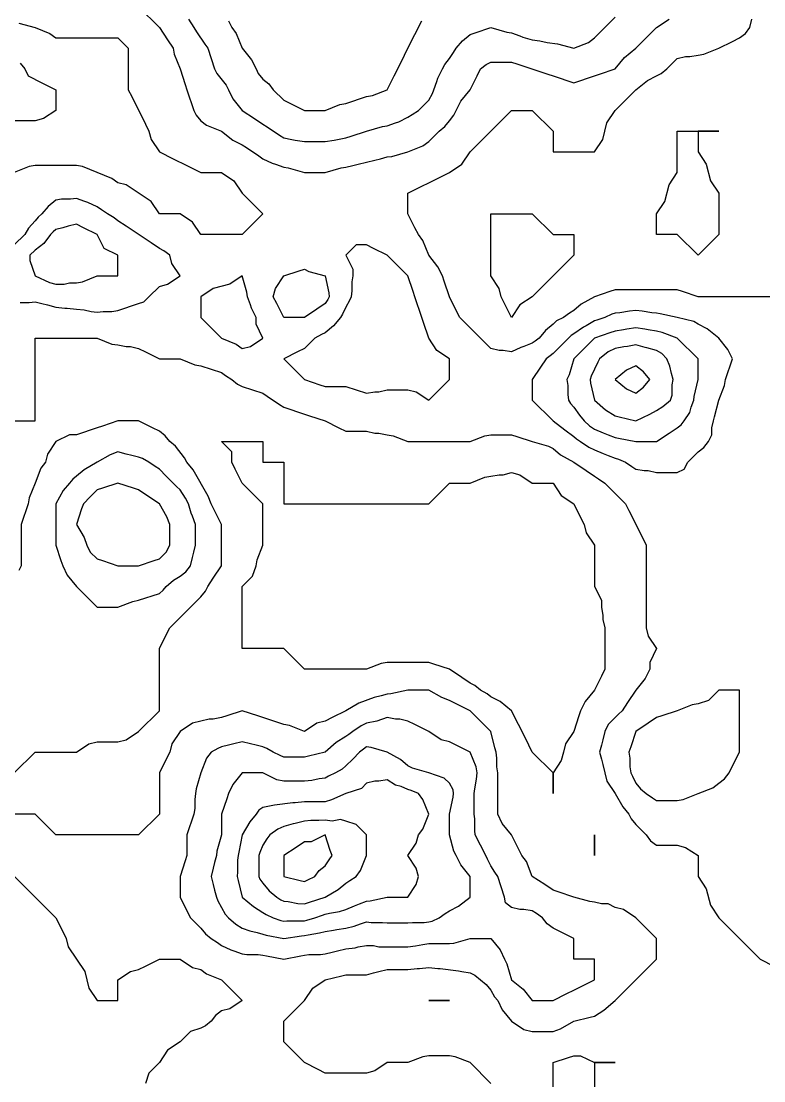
# Model space of a CAD drawing. Header units: inches. Extents: x 794995 to 811195, y 2485918 to 2508058.
# Drawn here: x 799505 to 800580, y 2494682 to 2496218 of the extents above; entities that cross this region are included whole.
import ezdxf

# ---------------------------------------------------------------- set-up
doc = ezdxf.new("R2010")
doc.units = ezdxf.units.IN
doc.header["$MEASUREMENT"] = 0
doc.layers.add('contour', color=7, linetype='Continuous')

msp = doc.modelspace()

# ---------------------------------------------------------------- linework, layer by layer
at = {"layer": 'contour'}
for points in [[(799675.2, 2496238.4), (799705.2, 2496208.4), (799717.2, 2496190.4), (799725.2, 2496178.4), (799726.6, 2496169.8), (799735.2, 2496148.4), (799742.7, 2496125.9), (799745.2, 2496118.4), (799755.2, 2496088.4), (799758.5, 2496081.7), (799765.2, 2496073.4), (799773.7, 2496066.9), (799795.2, 2496058.4), (799811.8, 2496045), (799825.2, 2496038.4), (799831.2, 2496034.4), (799849.2, 2496022.4), (799855.2, 2496018.4), (799868.5, 2496011.7), (799873.2, 2496010.4), (799885.2, 2496005.9), (799891.8, 2496005), (799915.2, 2495998.4), (799945.2, 2495998.4), (799968.5, 2496005), (799975.2, 2496005.9), (799985.2, 2496008.4), (799993.2, 2496010.4), (800017.2, 2496016.4), (800025.2, 2496018.4), (800035.2, 2496020.9), (800041.8, 2496021.7), (800065.2, 2496028.4), (800086.6, 2496036.9), (800095.2, 2496043.4), (800110.2, 2496058.4), (800118.5, 2496065), (800125.2, 2496073.4), (800131.8, 2496081.7), (800135.2, 2496088.4), (800141.8, 2496101.7), (800155.2, 2496118.4), (800165.2, 2496138.4), (800170.2, 2496148.4), (800178.5, 2496155), (800185.2, 2496158.4), (800215.2, 2496158.4), (800222.7, 2496155.9), (800267.7, 2496140.9), (800275.2, 2496138.4), (800305.2, 2496128.4), (800335.2, 2496138.4), (800342.7, 2496140.9), (800365.2, 2496148.4), (800378.5, 2496165), (800395.2, 2496178.4), (800425.2, 2496208.4), (800443.2, 2496220.4)], [(799501.8, 2496215), (799525.2, 2496208.4), (799546.6, 2496199.8), (799555.2, 2496193.4), (799645.2, 2496193.4), (799660.2, 2496178.4), (799660.2, 2496118.4), (799665.2, 2496108.4), (799685.2, 2496068.4), (799690.2, 2496058.4), (799693.2, 2496046.4), (799705.2, 2496028.4), (799725.2, 2496018.4), (799745.2, 2496008.4), (799765.2, 2495998.4), (799795.2, 2495998.4), (799813.2, 2495986.4), (799825.2, 2495968.4), (799855.2, 2495938.4), (799825.2, 2495908.4), (799765.2, 2495908.4), (799753.2, 2495926.4), (799735.2, 2495938.4), (799705.2, 2495938.4), (799693.2, 2495956.4), (799657.2, 2495980.4), (799645.2, 2495983.4), (799636.6, 2495989.8), (799593.7, 2496006.9), (799585.2, 2496008.4), (799525.2, 2496008.4), (799516.6, 2496006.9), (799495.2, 2495998.4)], [(799747.2, 2496220.4), (799755.2, 2496208.4), (799759.2, 2496202.4), (799771.2, 2496184.4), (799775.2, 2496178.4), (799785.2, 2496148.4), (799788.5, 2496141.7), (799801.8, 2496125), (799805.2, 2496118.4), (799811.8, 2496105), (799825.2, 2496088.4), (799843.2, 2496076.4), (799855.2, 2496068.4), (799861.2, 2496064.4), (799879.2, 2496052.4), (799885.2, 2496048.4), (799897.2, 2496046.4), (799901.8, 2496045), (799915.2, 2496043.4), (799945.2, 2496043.4), (799958.5, 2496045), (799963.2, 2496046.4), (799975.2, 2496048.4), (799982.7, 2496050.9), (800005.2, 2496058.4), (800028.5, 2496065), (800035.2, 2496065.9), (800047.2, 2496070.4), (800051.8, 2496071.7), (800065.2, 2496078.4), (800071.2, 2496082.4), (800080.2, 2496088.4), (800095.2, 2496103.4), (800100.6, 2496112.9), (800102.7, 2496118.4), (800107.2, 2496130.4), (800108.5, 2496135), (800115.2, 2496148.4), (800118.5, 2496155), (800125.2, 2496163.4), (800131.2, 2496172.4), (800135.2, 2496178.4), (800144.2, 2496189.3), (800155.2, 2496198.4), (800162.7, 2496200.9), (800185.2, 2496208.4), (800208.5, 2496201.7), (800215.2, 2496200.9), (800227.2, 2496196.4), (800231.3, 2496194.5), (800245.2, 2496190.4), (800256.1, 2496189.3), (800266.6, 2496186.9), (800281.8, 2496185), (800305.2, 2496178.4), (800326.6, 2496186.9), (800335.2, 2496193.4), (800350.2, 2496208.4), (800365.2, 2496223.4)], [(799805.2, 2496218.4), (799810.2, 2496208.4), (799816.6, 2496199.8), (799825.2, 2496178.4), (799838.5, 2496161.7), (799845.2, 2496148.4), (799848.5, 2496141.7), (799855.2, 2496133.4), (799863.7, 2496126.9), (799870.2, 2496118.4), (799885.2, 2496103.4), (799895.2, 2496098.4), (799915.2, 2496088.4), (799945.2, 2496088.4), (799966.6, 2496096.9), (799975.2, 2496098.4), (800005.2, 2496108.4), (800013.7, 2496109.8), (800035.2, 2496118.4), (800045.2, 2496138.4), (800055.2, 2496158.4), (800065.2, 2496178.4), (800075.2, 2496198.4), (800085.2, 2496218.4)], [(800605.2, 2495818.4), (800485.2, 2495818.4), (800462.7, 2495825.9), (800455.2, 2495828.4), (800365.2, 2495828.4), (800357.7, 2495825.9), (800335.2, 2495818.4), (800316.1, 2495807.5), (800305.2, 2495798.4), (800299.2, 2495794.4), (800290.2, 2495788.4), (800280.2, 2495783.4), (800275.2, 2495778.4), (800264.2, 2495769.3), (800255.2, 2495758.4), (800249.4, 2495754.1), (800245.2, 2495750.9), (800233.2, 2495746.4), (800228.5, 2495745), (800215.2, 2495738.4), (800203.2, 2495740.4), (800197.2, 2495740.4), (800185.2, 2495743.4), (800140.2, 2495788.4), (800135.2, 2495798.4), (800125.2, 2495818.4), (800117.7, 2495840.9), (800115.2, 2495848.4), (800108.5, 2495861.7), (800095.2, 2495878.4), (800086.6, 2495899.8), (800080.2, 2495908.4), (800075.2, 2495918.4), (800065.2, 2495938.4), (800065.2, 2495968.4), (800085.2, 2495978.4), (800095.2, 2495983.4), (800105.2, 2495988.4), (800125.2, 2495998.4), (800143.2, 2496010.4), (800155.2, 2496028.4), (800185.2, 2496058.4), (800215.2, 2496088.4), (800245.2, 2496088.4), (800275.2, 2496058.4), (800275.2, 2496028.4), (800335.2, 2496028.4), (800347.2, 2496046.4), (800353.2, 2496070.4), (800365.2, 2496088.4), (800395.2, 2496118.4), (800411.8, 2496131.7), (800425.2, 2496138.4), (800431.8, 2496141.7), (800440.2, 2496148.4), (800455.2, 2496163.4), (800467.2, 2496166.4), (800473.2, 2496166.4), (800485.2, 2496168.4), (800493.7, 2496169.8), (800515.2, 2496178.4), (800535.2, 2496188.4), (800545.2, 2496193.4), (800553.7, 2496199.8), (800560.2, 2496208.4), (800563.2, 2496220.4)], [(799503.7, 2496156.9), (799510.2, 2496148.4), (799515.2, 2496138.4), (799535.2, 2496128.4), (799555.2, 2496118.4), (799555.2, 2496088.4), (799537.2, 2496076.4), (799525.2, 2496073.4), (799375.2, 2496073.4)], [(799503.7, 2495809.8), (799516.6, 2495809.8), (799525.2, 2495810.9), (799535.2, 2495808.4), (799543.2, 2495806.4), (799555.2, 2495803.4), (799568.5, 2495801.7), (799571.8, 2495801.7), (799585.2, 2495800.4), (799596.1, 2495799.3), (799606.6, 2495796.9), (799615.2, 2495795.9), (799623.7, 2495796.9), (799636.6, 2495796.9), (799645.2, 2495798.4), (799675.2, 2495808.4), (799682.7, 2495810.9), (799690.2, 2495818.4), (799705.2, 2495833.4), (799717.2, 2495836.4), (799735.2, 2495848.4), (799723.2, 2495866.4), (799720.2, 2495878.4), (799711.8, 2495885), (799705.2, 2495888.4), (799693.2, 2495896.4), (799657.2, 2495920.4), (799645.2, 2495928.4), (799639.7, 2495932.9), (799630.2, 2495938.4), (799621.2, 2495944.4), (799615.2, 2495948.4), (799601.8, 2495955), (799597.2, 2495956.4), (799585.2, 2495960.9), (799576.6, 2495959.8), (799563.7, 2495959.8), (799555.2, 2495958.4), (799544.2, 2495949.3), (799535.2, 2495938.4), (799529.8, 2495933.7), (799525.2, 2495928.4), (799515.9, 2495917.6), (799510.2, 2495908.4), (799495.2, 2495893.4)], [(799495.2, 2495638.4), (799525.2, 2495638.4), (799525.2, 2495758.4), (799615.2, 2495758.4), (799636.6, 2495749.8), (799645.2, 2495748.4), (799657.2, 2495746.4), (799663.2, 2495746.4), (799675.2, 2495743.4), (799685.2, 2495738.4), (799705.2, 2495728.4), (799735.2, 2495728.4), (799756.6, 2495719.8), (799765.2, 2495718.4), (799795.2, 2495708.4), (799801.2, 2495704.4), (799810.2, 2495698.4), (799818.5, 2495691.7), (799825.2, 2495688.4), (799855.2, 2495678.4), (799861.2, 2495674.4), (799879.2, 2495662.4), (799885.2, 2495658.4), (799915.2, 2495648.4), (799922.7, 2495645.9), (799945.2, 2495638.4), (799965.2, 2495628.4), (799975.2, 2495623.4), (800005.2, 2495623.4), (800017.2, 2495620.4), (800023.2, 2495620.4), (800035.2, 2495618.4), (800043.7, 2495616.9), (800065.2, 2495608.4), (800155.2, 2495608.4), (800176.6, 2495616.9), (800185.2, 2495618.4), (800215.2, 2495618.4), (800222.7, 2495615.9), (800245.2, 2495608.4), (800268.5, 2495601.7), (800275.2, 2495598.4), (800286.1, 2495589.3), (800305.2, 2495578.4), (800323.2, 2495566.4), (800335.2, 2495558.4), (800341.2, 2495554.4), (800350.2, 2495548.4), (800380.2, 2495518.4), (800385.2, 2495508.4), (800405.2, 2495468.4), (800410.2, 2495458.4), (800410.2, 2495338.4), (800413.2, 2495326.4), (800425.2, 2495308.4), (800415.2, 2495288.4), (800415.2, 2495278.4), (800408.5, 2495265), (800395.2, 2495248.4), (800383.2, 2495230.4), (800375.2, 2495218.4), (800370.2, 2495213.4), (800365.2, 2495208.4), (800355.2, 2495198.4), (800350.2, 2495188.4), (800347.2, 2495176.4), (800345.2, 2495168.4), (800342.7, 2495158.4), (800345.2, 2495148.4), (800347.2, 2495140.4), (800353.2, 2495116.4), (800365.2, 2495098.4), (800376.1, 2495079.3), (800385.2, 2495068.4), (800388.5, 2495061.7), (800395.2, 2495053.4), (800410.2, 2495038.4), (800416.6, 2495029.8), (800425.2, 2495023.4), (800455.2, 2495023.4), (800467.2, 2495020.4), (800485.2, 2495008.4), (800485.2, 2494978.4), (800497.2, 2494960.4), (800503.2, 2494936.4), (800515.2, 2494918.4), (800575.2, 2494858.4), (800595.2, 2494848.4)], [(799495.2, 2495128.4), (799525.2, 2495158.4), (799585.2, 2495158.4), (799603.2, 2495170.4), (799615.2, 2495173.4), (799645.2, 2495173.4), (799657.2, 2495176.4), (799675.2, 2495188.4), (799705.2, 2495218.4), (799705.2, 2495308.4), (799715.2, 2495328.4), (799720.2, 2495338.4), (799735.2, 2495353.4), (799750.2, 2495368.4), (799765.2, 2495383.4), (799771.8, 2495391.7), (799775.2, 2495398.4), (799783.2, 2495410.4), (799795.2, 2495428.4), (799795.2, 2495488.4), (799785.2, 2495508.4), (799780.2, 2495518.4), (799776.1, 2495529.3), (799754.2, 2495567.5), (799745.2, 2495578.4), (799741.8, 2495585), (799728.5, 2495601.7), (799720.2, 2495608.4), (799713.7, 2495616.9), (799705.2, 2495623.4), (799695.2, 2495628.4), (799675.2, 2495638.4), (799645.2, 2495638.4), (799622.7, 2495630.9), (799615.2, 2495628.4), (799585.2, 2495618.4), (799575.2, 2495618.4), (799555.2, 2495608.4), (799543.2, 2495590.4), (799540.2, 2495578.4), (799533.7, 2495569.8), (799525.2, 2495548.4), (799516.6, 2495526.9), (799515.2, 2495518.4), (799505.2, 2495488.4), (799505.2, 2495428.4), (799501.8, 2495421.7)], [(800185.2, 2494678.4), (800155.2, 2494708.4), (800133.7, 2494716.9), (800125.2, 2494718.4), (800095.2, 2494718.4), (800086.6, 2494716.9), (800065.2, 2494708.4), (800035.2, 2494708.4), (800017.2, 2494696.4), (800005.2, 2494693.4), (799945.2, 2494693.4), (799935.2, 2494698.4), (799915.2, 2494708.4), (799885.2, 2494738.4), (799885.2, 2494768.4), (799915.2, 2494798.4), (799927.2, 2494816.4), (799945.2, 2494828.4), (799969.2, 2494834.4), (799975.2, 2494835.9), (800005.2, 2494835.9), (800015.2, 2494838.4), (800023.2, 2494840.4), (800035.2, 2494843.4), (800065.2, 2494843.4), (800078.5, 2494845), (800081.8, 2494845), (800095.2, 2494846.4), (800108.5, 2494845), (800111.8, 2494845), (800138.5, 2494841.7), (800143.2, 2494840.4), (800155.2, 2494838.4), (800161.8, 2494835), (800178.5, 2494821.7), (800185.2, 2494813.4), (800190.6, 2494803.8), (800195.2, 2494798.4), (800201.8, 2494785), (800215.2, 2494768.4), (800233.2, 2494756.4), (800245.2, 2494753.4), (800275.2, 2494753.4), (800286.1, 2494757.5), (800305.2, 2494768.4), (800329.2, 2494774.4), (800335.2, 2494775.9), (800349, 2494784.5), (800365.2, 2494798.4), (800395.2, 2494828.4), (800425.2, 2494858.4), (800425.2, 2494888.4), (800395.2, 2494918.4), (800377.2, 2494930.4), (800365.2, 2494933.4), (800355.2, 2494938.4), (800345.2, 2494938.4), (800335.2, 2494940.9), (800328.5, 2494941.7), (800305.2, 2494948.4), (800282.7, 2494955.9), (800275.2, 2494958.4), (800263.2, 2494966.4), (800245.2, 2494978.4), (800236.6, 2494999.8), (800230.2, 2495008.4), (800225.2, 2495018.4), (800215.2, 2495038.4), (800201.8, 2495055), (800195.2, 2495068.4), (800195.2, 2495128.4), (800193.7, 2495136.9), (800193.7, 2495149.8), (800192.7, 2495158.4), (800191.2, 2495164.4), (800185.2, 2495188.4), (800155.2, 2495218.4), (800135.2, 2495228.4), (800125.2, 2495233.4), (800114.2, 2495237.5), (800095.2, 2495248.4), (800065.2, 2495248.4), (800040.6, 2495242.9), (800035.2, 2495242.4), (800026.6, 2495239.8), (800016.1, 2495237.5), (799994.2, 2495229.3), (799975.2, 2495218.4), (799955.2, 2495208.4), (799945.2, 2495203.4), (799933.2, 2495200.4), (799915.2, 2495188.4), (799893.7, 2495196.9), (799885.2, 2495198.4), (799855.2, 2495208.4), (799847.7, 2495210.9), (799825.2, 2495218.4), (799802.7, 2495210.9), (799795.2, 2495208.4), (799783.2, 2495206.4), (799777.2, 2495206.4), (799753.2, 2495200.4), (799735.2, 2495188.4), (799723.2, 2495170.4), (799720.2, 2495158.4), (799715.2, 2495148.4), (799705.2, 2495128.4), (799705.2, 2495068.4), (799675.2, 2495038.4), (799555.2, 2495038.4), (799525.2, 2495068.4), (799495.2, 2495068.4)], [(799435.2, 2495038.4), (799555.2, 2494918.4), (799565.2, 2494898.4), (799570.2, 2494888.4), (799573.2, 2494876.4), (799597.2, 2494840.4), (799603.2, 2494816.4), (799615.2, 2494798.4), (799645.2, 2494798.4), (799645.2, 2494828.4), (799663.2, 2494840.4), (799675.2, 2494843.4), (799685.2, 2494848.4), (799705.2, 2494858.4), (799735.2, 2494858.4), (799753.2, 2494846.4), (799765.2, 2494843.4), (799773.7, 2494836.9), (799795.2, 2494828.4), (799825.2, 2494798.4), (799807.2, 2494786.4), (799795.2, 2494783.4), (799786.6, 2494776.9), (799780.2, 2494768.4), (799771.8, 2494761.7), (799765.2, 2494758.4), (799750.2, 2494753.4), (799735.2, 2494738.4), (799717.2, 2494726.4), (799705.2, 2494708.4), (799690.2, 2494693.4), (799685.2, 2494678.4)]]:
    msp.add_lwpolyline(points, dxfattribs=at)
for points in [[(800485.2, 2495878.4), (800455.2, 2495908.4), (800425.2, 2495908.4), (800425.2, 2495938.4), (800437.2, 2495956.4), (800443.2, 2495980.4), (800455.2, 2495998.4), (800455.2, 2496058.4), (800515.2, 2496058.4), (800485.2, 2496058.4), (800485.2, 2496028.4), (800497.2, 2496010.4), (800503.2, 2495986.4), (800515.2, 2495968.4), (800515.2, 2495908.4)], [(800215.2, 2495788.4), (800205.2, 2495808.4), (800200.2, 2495818.4), (800197.2, 2495830.4), (800185.2, 2495848.4), (800185.2, 2495938.4), (800245.2, 2495938.4), (800275.2, 2495908.4), (800305.2, 2495908.4), (800305.2, 2495878.4), (800275.2, 2495848.4), (800245.2, 2495818.4), (800227.2, 2495806.4)], [(799585.2, 2495838.4), (799593.7, 2495839.8), (799615.2, 2495848.4), (799645.2, 2495848.4), (799645.2, 2495878.4), (799625.2, 2495888.4), (799615.2, 2495908.4), (799595.2, 2495918.4), (799585.2, 2495923.4), (799573.2, 2495920.4), (799565.2, 2495918.4), (799555.2, 2495915.9), (799551.2, 2495912.4), (799547.7, 2495908.4), (799538, 2495895.5), (799525.2, 2495885.9), (799517.7, 2495878.4), (799517.7, 2495870.9), (799525.2, 2495848.4), (799545.9, 2495839.1), (799555.2, 2495836.4), (799567.2, 2495836.4), (799575.2, 2495838.4)], [(800095.2, 2495668.4), (800125.2, 2495698.4), (800125.2, 2495728.4), (800107.2, 2495740.4), (800095.2, 2495758.4), (800087.7, 2495780.9), (800085.2, 2495788.4), (800075.2, 2495818.4), (800072.7, 2495825.9), (800065.2, 2495848.4), (800035.2, 2495878.4), (800015.2, 2495888.4), (800005.2, 2495893.4), (799990.2, 2495893.4), (799975.2, 2495878.4), (799985.2, 2495858.4), (799985.2, 2495848.4), (799983.7, 2495839.8), (799983.7, 2495826.9), (799982.7, 2495818.4), (799980.6, 2495812.9), (799975.2, 2495803.4), (799970.5, 2495793), (799967.7, 2495788.4), (799957.2, 2495776.4), (799945.2, 2495765.9), (799940.2, 2495763.4), (799930.2, 2495758.4), (799915.2, 2495743.4), (799905.2, 2495738.4), (799885.2, 2495728.4), (799915.2, 2495698.4), (799937.7, 2495690.9), (799945.2, 2495688.4), (799975.2, 2495688.4), (800005.2, 2495678.4), (800017.2, 2495680.4), (800023.2, 2495680.4), (800035.2, 2495683.4), (800065.2, 2495683.4), (800077.2, 2495680.4)], [(799915.2, 2495788.4), (799885.2, 2495788.4), (799875.2, 2495808.4), (799870.2, 2495818.4), (799873.2, 2495830.4), (799885.2, 2495848.4), (799907.7, 2495855.9), (799915.2, 2495858.4), (799921.8, 2495855), (799945.2, 2495848.4), (799950.6, 2495823.8), (799951.2, 2495818.4), (799949.2, 2495814.4), (799945.2, 2495808.4), (799933.2, 2495800.4)], [(799825.2, 2495743.4), (799837.2, 2495746.4), (799855.2, 2495758.4), (799845.2, 2495778.4), (799845.2, 2495788.4), (799838.5, 2495801.7), (799837.2, 2495806.4), (799832.7, 2495818.4), (799831.8, 2495825), (799825.2, 2495848.4), (799807.2, 2495836.4), (799783.2, 2495830.4), (799765.2, 2495818.4), (799765.2, 2495788.4), (799795.2, 2495758.4), (799816.6, 2495749.8)], [(800455.2, 2495563.4), (800465.2, 2495568.4), (800470.2, 2495578.4), (800485.2, 2495593.4), (800493.7, 2495599.8), (800500.2, 2495608.4), (800505.2, 2495618.4), (800505.2, 2495628.4), (800507.7, 2495638.4), (800509.2, 2495644.4), (800515.2, 2495668.4), (800523.7, 2495689.8), (800525.2, 2495698.4), (800535.2, 2495728.4), (800528.5, 2495741.7), (800515.2, 2495758.4), (800498.5, 2495771.7), (800485.2, 2495778.4), (800479.2, 2495782.4), (800455.2, 2495788.4), (800430.6, 2495793.8), (800425.2, 2495794.4), (800418.5, 2495795), (800404.4, 2495797.6), (800395.2, 2495798.4), (800385.9, 2495797.6), (800371.8, 2495795), (800365.2, 2495794.4), (800360.5, 2495793), (800350.2, 2495788.4), (800338.9, 2495784.6), (800335.2, 2495783.4), (800323.2, 2495776.4), (800319.3, 2495774.2), (800305.2, 2495764.4), (800301.4, 2495762.1), (800297.7, 2495758.4), (800275.2, 2495735.9), (800270.9, 2495732.6), (800265.2, 2495728.4), (800257.2, 2495716.4), (800245.2, 2495698.4), (800245.2, 2495668.4), (800275.2, 2495638.4), (800292.3, 2495625.5), (800305.2, 2495615.9), (800309.2, 2495612.4), (800315.2, 2495608.4), (800327.2, 2495600.4), (800335.2, 2495596.4), (800348, 2495591.2), (800355.2, 2495588.4), (800365.2, 2495584.4), (800369.8, 2495583), (800380.2, 2495578.4), (800389.2, 2495572.4), (800395.2, 2495568.4), (800407.2, 2495566.4), (800413.2, 2495566.4), (800425.2, 2495563.4)], [(800455.2, 2495628.4), (800460.6, 2495632.9), (800465.2, 2495638.4), (800473.2, 2495650.4), (800475.2, 2495658.4), (800479.2, 2495668.4), (800479.7, 2495673.8), (800485.2, 2495698.4), (800485.2, 2495728.4), (800455.2, 2495758.4), (800433.2, 2495766.4), (800425.2, 2495768.4), (800413.2, 2495770.4), (800408, 2495771.2), (800395.2, 2495773.4), (800382.3, 2495771.2), (800377.2, 2495770.4), (800365.2, 2495768.4), (800357.7, 2495765.9), (800335.2, 2495758.4), (800305.2, 2495728.4), (800298.5, 2495705), (800295.2, 2495698.4), (800296.6, 2495689.8), (800296.6, 2495676.9), (800297.7, 2495668.4), (800300.5, 2495663.7), (800305.2, 2495658.4), (800313.7, 2495646.9), (800320.2, 2495638.4), (800328.1, 2495631.3), (800335.2, 2495626.4), (800348, 2495621.2), (800355.2, 2495618.4), (800365.2, 2495614.4), (800370.2, 2495613.4), (800395.2, 2495608.4), (800425.2, 2495608.4), (800443.2, 2495620.4)], [(800425.2, 2495653.4), (800434.4, 2495659.1), (800445.2, 2495668.4), (800447.7, 2495675.9), (800447.7, 2495690.9), (800449.2, 2495698.4), (800446.6, 2495706.9), (800444.2, 2495717.5), (800440.2, 2495728.4), (800432.7, 2495735.9), (800425.2, 2495740.4), (800411.3, 2495744.5), (800408.5, 2495745), (800395.2, 2495748.4), (800383.2, 2495746.4), (800378, 2495745.5), (800365.2, 2495743.4), (800355.2, 2495738.4), (800342.7, 2495728.4), (800340.2, 2495723.4), (800335.2, 2495713.4), (800330.5, 2495703), (800329.2, 2495698.4), (800329.7, 2495692.9), (800335.2, 2495668.4), (800351.3, 2495654.5), (800365.2, 2495645.9), (800371.2, 2495644.4), (800395.2, 2495638.4), (800415.2, 2495648.4)], [(800395.2, 2495678.4), (800406.1, 2495687.5), (800415.2, 2495698.4), (800406.1, 2495709.3), (800395.2, 2495718.4), (800381.8, 2495711.7), (800365.2, 2495698.4), (800381.8, 2495685)], [(800275.2, 2495098.4), (800275.2, 2495128.4), (800245.2, 2495158.4), (800235.2, 2495178.4), (800225.2, 2495198.4), (800215.2, 2495218.4), (800198.5, 2495231.7), (800185.2, 2495238.4), (800179.7, 2495242.9), (800170.2, 2495248.4), (800161.8, 2495255), (800155.2, 2495258.4), (800143.2, 2495266.4), (800125.2, 2495278.4), (800102.7, 2495285.9), (800095.2, 2495288.4), (800035.2, 2495288.4), (800026.6, 2495286.9), (800005.2, 2495278.4), (799915.2, 2495278.4), (799885.2, 2495308.4), (799825.2, 2495308.4), (799825.2, 2495398.4), (799840.2, 2495413.4), (799845.2, 2495428.4), (799846.6, 2495436.9), (799855.2, 2495458.4), (799855.2, 2495518.4), (799825.2, 2495548.4), (799815.2, 2495568.4), (799810.2, 2495578.4), (799810.2, 2495593.4), (799795.2, 2495608.4), (799855.2, 2495608.4), (799855.2, 2495578.4), (799885.2, 2495578.4), (799885.2, 2495518.4), (800095.2, 2495518.4), (800125.2, 2495548.4), (800155.2, 2495548.4), (800176.6, 2495556.9), (800185.2, 2495558.4), (800197.2, 2495560.4), (800203.2, 2495560.4), (800215.2, 2495563.4), (800227.2, 2495560.4), (800245.2, 2495548.4), (800275.2, 2495548.4), (800287.2, 2495530.4), (800305.2, 2495518.4), (800315.2, 2495498.4), (800320.2, 2495488.4), (800323.2, 2495476.4), (800335.2, 2495458.4), (800335.2, 2495398.4), (800345.2, 2495378.4), (800345.2, 2495368.4), (800347.2, 2495356.4), (800347.2, 2495350.4), (800350.2, 2495338.4), (800350.2, 2495278.4), (800345.2, 2495268.4), (800335.2, 2495248.4), (800321.8, 2495231.7), (800315.2, 2495218.4), (800312.7, 2495210.9), (800305.2, 2495188.4), (800293.2, 2495170.4), (800290.2, 2495158.4), (800287.2, 2495146.4), (800275.2, 2495128.4)], [(799705.2, 2495388.4), (799710.6, 2495392.9), (799715.2, 2495398.4), (799725.9, 2495407.6), (799735.2, 2495413.4), (799743.7, 2495419.8), (799750.2, 2495428.4), (799753.2, 2495440.4), (799755.2, 2495448.4), (799757.7, 2495458.4), (799757.7, 2495488.4), (799753.2, 2495500.4), (799751.3, 2495504.5), (799747.2, 2495518.4), (799743.2, 2495526.4), (799735.2, 2495538.4), (799730.2, 2495543.4), (799725.2, 2495548.4), (799715.2, 2495558.4), (799705.2, 2495568.4), (799699.2, 2495572.4), (799690.2, 2495578.4), (799680.6, 2495583.8), (799675.2, 2495585.9), (799665.2, 2495588.4), (799657.2, 2495590.4), (799645.2, 2495593.4), (799634.2, 2495589.3), (799615.2, 2495578.4), (799596.1, 2495567.5), (799585.2, 2495558.4), (799579.7, 2495553.8), (799575.2, 2495548.4), (799566.1, 2495537.5), (799555.2, 2495518.4), (799555.2, 2495458.4), (799562.7, 2495435.9), (799565.2, 2495428.4), (799571.8, 2495415), (799585.2, 2495398.4), (799615.2, 2495368.4), (799645.2, 2495368.4), (799666.6, 2495376.9), (799675.2, 2495378.4)], [(799705.2, 2495438.4), (799715.2, 2495448.4), (799720.2, 2495458.4), (799720.2, 2495488.4), (799716.1, 2495499.3), (799705.2, 2495518.4), (799687.2, 2495530.4), (799675.2, 2495538.4), (799667.7, 2495540.9), (799645.2, 2495548.4), (799622.7, 2495540.9), (799615.2, 2495538.4), (799605.2, 2495528.4), (799595.2, 2495518.4), (799592.7, 2495510.9), (799585.2, 2495488.4), (799596.1, 2495469.3), (799600.2, 2495458.4), (799605.2, 2495448.4), (799615.2, 2495438.4), (799622.7, 2495435.9), (799645.2, 2495428.4), (799675.2, 2495428.4), (799697.7, 2495435.9)], [(800455.2, 2495088.4), (800463.7, 2495089.8), (800485.2, 2495098.4), (800506.6, 2495106.9), (800515.2, 2495113.4), (800523.7, 2495119.8), (800530.2, 2495128.4), (800535.2, 2495138.4), (800545.2, 2495158.4), (800545.2, 2495248.4), (800515.2, 2495248.4), (800500.2, 2495233.4), (800485.2, 2495228.4), (800476.6, 2495226.9), (800455.2, 2495218.4), (800432.7, 2495210.9), (800425.2, 2495208.4), (800413.2, 2495200.4), (800395.2, 2495188.4), (800387.7, 2495165.9), (800385.2, 2495158.4), (800386.6, 2495149.8), (800386.6, 2495136.9), (800387.7, 2495128.4), (800390.2, 2495123.4), (800395.2, 2495113.4), (800401.8, 2495105), (800410.2, 2495098.4), (800419.2, 2495092.4), (800425.2, 2495088.4)], [(800305.2, 2494813.4), (800315.2, 2494818.4), (800335.2, 2494828.4), (800335.2, 2494858.4), (800305.2, 2494858.4), (800305.2, 2494888.4), (800285.2, 2494898.4), (800275.2, 2494903.4), (800266.6, 2494909.8), (800260.2, 2494918.4), (800251.2, 2494924.4), (800245.2, 2494928.4), (800233.2, 2494930.4), (800227.2, 2494930.4), (800215.2, 2494933.4), (800206.6, 2494939.8), (800205.2, 2494948.4), (800195.2, 2494978.4), (800191.2, 2494984.4), (800185.2, 2494993.4), (800180.2, 2495003.4), (800177.7, 2495008.4), (800162.7, 2495038.4), (800161.8, 2495045), (800161.8, 2495061.7), (800161.2, 2495068.4), (800161.2, 2495098.4), (800161.8, 2495105), (800164.4, 2495119.1), (800165.2, 2495128.4), (800163.7, 2495136.9), (800155.2, 2495158.4), (800135.2, 2495168.4), (800125.2, 2495173.4), (800113.2, 2495176.4), (800095.2, 2495188.4), (800075.2, 2495198.4), (800065.2, 2495203.4), (800053.2, 2495206.4), (800047.2, 2495206.4), (800035.2, 2495208.4), (800020.2, 2495203.4), (800005.2, 2495200.4), (799997.2, 2495196.4), (799985.2, 2495188.4), (799979.4, 2495184.1), (799975.2, 2495180.9), (799961.3, 2495172.2), (799945.2, 2495158.4), (799921.2, 2495152.4), (799915.2, 2495150.9), (799885.2, 2495150.9), (799880.2, 2495153.4), (799870.2, 2495158.4), (799860.6, 2495163.8), (799855.2, 2495165.9), (799845.2, 2495168.4), (799837.2, 2495170.4), (799825.2, 2495173.4), (799813.2, 2495170.4), (799805.2, 2495168.4), (799795.2, 2495165.9), (799789.7, 2495163.8), (799780.2, 2495158.4), (799773.7, 2495149.8), (799765.2, 2495128.4), (799758.5, 2495105), (799757.7, 2495098.4), (799756.6, 2495089.8), (799756.6, 2495076.9), (799755.2, 2495068.4), (799745.2, 2495038.4), (799745.2, 2495008.4), (799742.7, 2495000.9), (799735.2, 2494978.4), (799735.2, 2494948.4), (799745.2, 2494928.4), (799750.2, 2494918.4), (799765.2, 2494903.4), (799771.8, 2494895), (799780.2, 2494888.4), (799789.2, 2494882.4), (799795.2, 2494878.4), (799808.5, 2494871.7), (799813.2, 2494870.4), (799825.2, 2494865.9), (799831.8, 2494865), (799848.5, 2494865), (799855.2, 2494864.4), (799860.2, 2494863.4), (799885.2, 2494858.4), (799910.2, 2494863.4), (799915.2, 2494864.4), (799921.8, 2494865), (799938.5, 2494865), (799945.2, 2494865.9), (799955.2, 2494868.4), (799963.2, 2494870.4), (799975.2, 2494873.4), (799988.5, 2494875), (799993.2, 2494876.4), (800005.2, 2494878.4), (800015.2, 2494878.4), (800023.2, 2494876.4), (800065.2, 2494876.4), (800076.1, 2494877.5), (800086.6, 2494879.8), (800095.2, 2494880.9), (800125.2, 2494880.9), (800131.8, 2494881.7), (800155.2, 2494888.4), (800185.2, 2494888.4), (800198.5, 2494871.7), (800205.2, 2494858.4), (800208.5, 2494851.7), (800215.2, 2494828.4), (800231.8, 2494815), (800245.2, 2494798.4), (800275.2, 2494798.4), (800295.2, 2494808.4)], [(800095.2, 2494912.4), (800100.2, 2494913.4), (800110.2, 2494918.4), (800119.2, 2494924.4), (800125.2, 2494928.4), (800138.5, 2494935), (800155.2, 2494948.4), (800155.2, 2494978.4), (800141.8, 2494995), (800135.2, 2495008.4), (800131.8, 2495015), (800125.2, 2495038.4), (800125.2, 2495068.4), (800130.6, 2495092.9), (800131.2, 2495098.4), (800130.6, 2495103.8), (800125.2, 2495113.4), (800117.7, 2495120.9), (800095.2, 2495128.4), (800071.8, 2495135), (800065.2, 2495138.4), (800054.2, 2495147.5), (800035.2, 2495158.4), (800011.8, 2495165), (800005.2, 2495165.9), (800000.9, 2495162.6), (799995.2, 2495158.4), (799985.2, 2495148.4), (799975.2, 2495138.4), (799969.7, 2495133.8), (799960.2, 2495128.4), (799950.2, 2495123.4), (799945.2, 2495120.9), (799936.6, 2495119.8), (799926.1, 2495117.5), (799915.2, 2495116.4), (799885.2, 2495116.4), (799875.2, 2495118.4), (799855.2, 2495128.4), (799825.2, 2495128.4), (799811.8, 2495111.7), (799805.2, 2495098.4), (799802.7, 2495090.9), (799795.2, 2495068.4), (799795.2, 2495038.4), (799788.5, 2495015), (799787.7, 2495008.4), (799785.2, 2494998.4), (799783.2, 2494990.4), (799780.2, 2494978.4), (799783.2, 2494966.4), (799785.2, 2494958.4), (799787.7, 2494948.4), (799789.7, 2494942.9), (799800.6, 2494923.8), (799805.2, 2494918.4), (799815.9, 2494909.1), (799825.2, 2494903.4), (799836.1, 2494899.3), (799846.6, 2494896.9), (799855.2, 2494894.4), (799859.8, 2494893), (799885.2, 2494888.4), (799911.2, 2494892.4), (799915.2, 2494892.6), (799920.6, 2494893.8), (799937.2, 2494896.4), (799945.2, 2494898.4), (799957.2, 2494900.4), (799962.3, 2494901.2), (799975.2, 2494903.4), (799987.2, 2494906.4), (799996.6, 2494909.8), (800005.2, 2494912.4), (800011.8, 2494911.7), (800028.5, 2494911.7), (800035.2, 2494910.9), (800065.2, 2494910.9), (800071.8, 2494911.7), (800088.5, 2494911.7)], [(799915.2, 2494914.1), (799918.7, 2494914.8), (799930.2, 2494918.4), (799941.4, 2494922.1), (799945.2, 2494923.4), (799951.8, 2494925), (799965.9, 2494927.6), (799975.2, 2494930.4), (799988, 2494935.5), (799995.2, 2494938.4), (800005.2, 2494942.4), (800010.6, 2494942.9), (800035.2, 2494948.4), (800065.2, 2494948.4), (800077.2, 2494966.4), (800080.2, 2494978.4), (800077.2, 2494990.4), (800065.2, 2495008.4), (800077.2, 2495026.4), (800080.2, 2495038.4), (800086.6, 2495046.9), (800095.2, 2495068.4), (800086.6, 2495089.8), (800080.2, 2495098.4), (800069.8, 2495103), (800065.2, 2495104.4), (800055.2, 2495108.4), (800047.2, 2495110.4), (800035.2, 2495118.4), (800023.2, 2495116.4), (800017.2, 2495116.4), (800005.2, 2495113.4), (799997.7, 2495105.9), (799975.2, 2495098.4), (799954.4, 2495089.1), (799945.2, 2495086.4), (799915.2, 2495086.4), (799901.8, 2495085), (799898.5, 2495085), (799871.8, 2495081.7), (799867.2, 2495080.4), (799855.2, 2495078.4), (799849.2, 2495074.4), (799845.2, 2495068.4), (799836.1, 2495057.5), (799825.2, 2495038.4), (799820.2, 2495013.4), (799819.2, 2495008.4), (799818.5, 2495001.7), (799818.5, 2494985), (799817.7, 2494978.4), (799819.2, 2494972.4), (799825.2, 2494948.4), (799841.3, 2494934.5), (799855.2, 2494925.9), (799859.8, 2494923), (799870.2, 2494918.4), (799881.2, 2494914.4), (799885.2, 2494913.4), (799889.8, 2494913.7), (799910.5, 2494913.7)], [(799915.2, 2494938.4), (799922.7, 2494940.9), (799945.2, 2494948.4), (799964.2, 2494959.3), (799975.2, 2494968.4), (799981.2, 2494972.4), (799990.2, 2494978.4), (799996.6, 2494986.9), (800005.2, 2495008.4), (800005.2, 2495038.4), (799990.2, 2495053.4), (799975.2, 2495058.4), (799967.7, 2495060.9), (799955.2, 2495058.4), (799945.2, 2495059.8), (799935.9, 2495059.1), (799924.4, 2495059.1), (799915.2, 2495058.4), (799901.8, 2495055), (799899, 2495054.5), (799885.2, 2495050.4), (799876.6, 2495046.9), (799865.2, 2495038.4), (799860.6, 2495032.9), (799855.2, 2495023.4), (799850.5, 2495013), (799849.2, 2495008.4), (799849.2, 2494978.4), (799850.9, 2494974.1), (799855.2, 2494968.4), (799864.4, 2494957.6), (799875.2, 2494948.4), (799881.2, 2494944.4), (799885.2, 2494942.4), (799891.8, 2494941.7), (799905.9, 2494939.1)], [(799915.2, 2494970.9), (799920.2, 2494973.4), (799930.2, 2494978.4), (799936.6, 2494986.9), (799945.2, 2494993.4), (799951.2, 2495002.4), (799955.2, 2495008.4), (799952.7, 2495015.9), (799945.2, 2495038.4), (799925.2, 2495028.4), (799915.2, 2495028.4), (799903.2, 2495020.4), (799885.2, 2495008.4), (799885.2, 2494978.4), (799909.2, 2494972.4)], [(800335.2, 2495008.4), (800335.2, 2495038.4)], [(800125.2, 2494798.4), (800095.2, 2494798.4)], [(800335.2, 2494648.4), (800275.2, 2494648.4), (800275.2, 2494708.4), (800297.7, 2494715.9), (800305.2, 2494718.4), (800315.2, 2494718.4), (800335.2, 2494708.4), (800365.2, 2494708.4), (800335.2, 2494708.4), (800335.2, 2494678.4)]]:
    msp.add_lwpolyline(points, close=True, dxfattribs=at)

doc.saveas('drawing.dxf')
